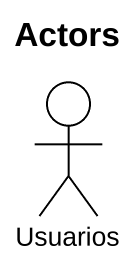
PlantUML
@startuml
title Actors
actor Usuarios
@enduml
